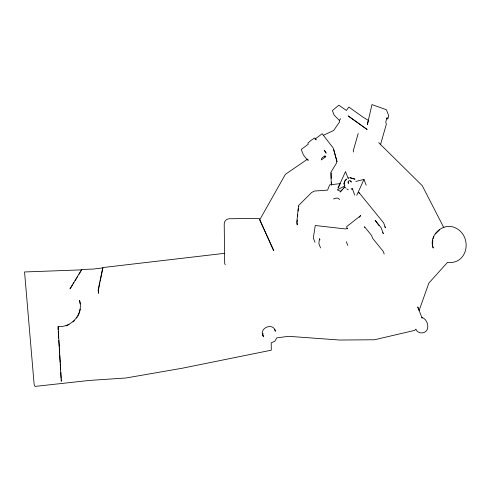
<?xml version="1.0" encoding="UTF-8"?>
<svg xmlns="http://www.w3.org/2000/svg" width="491" height="491" viewBox="0 0 491 491"><rect width="100%" height="100%" fill="white"/><g stroke="black" fill="none" stroke-linecap="round" stroke-linejoin="round"><path stroke-width="0.74" d="M262.906 333.303L263.041 335.543M333.555 198.996C334.991 198.094 338.937 197.247 339.453 199.684M297.11 222.202L297.307 219.956M297.638 216.212L297.773 214.714M298.105 210.977L298.301 208.73M432.798 240.05L432.553 245.175L433.197 248.041C428.084 235.152 443.576 221.594 455.789 228.063C472.864 236.576 467.929 264.956 447.547 262.341L428.858 283.068L419.13 310.496L417.755 306.936L422.113 318.15M99.851 282.816L98.255 290.641L98.636 293.262L98.36 292.55M100.152 281.325L102.907 267.92L93.02 269.08L81.647 269.498L69.992 288.923L72.349 285.111M79.567 312.294L80.223 309.091M331.149 172.979L331.192 178.362M58.202 326.871L58.165 329.78M358.197 133.466L353.213 150.946L353.624 152.007M380.482 144.735L386.356 124.149L385.748 121.977L387.196 117.337M433.16 238.62L433.903 236.521M348.414 182.081L348.371 183.438C346.499 181.069 350.985 179.098 351.378 182.118L350.341 181.228M78.038 315.922L79.309 312.896M298.675 206.656L298.853 206.238M356.754 195.326L363.972 179.43L355.791 181.443M339.968 184.266L338.023 188.096L345.511 171.605L348.082 178.19L348.819 177.914L348.076 178.172M73.134 283.841L73.92 282.564M75.105 280.662L76.283 278.753M77.069 277.483L77.854 276.212M79.033 274.303L80.217 272.395M81.003 271.124L81.788 269.854L24.55 271.959L34.125 384.281L34.947 386.417L89.337 380.439L125.954 377.996L182.075 368.262L271.296 350.187L271.21 342.853L274.813 341.202L276.844 337.851L288.677 336.323L339.655 340.036L374.51 339.766L414.723 330.369L415.865 329.099C417.479 333.825 424.66 334.261 427.029 329.952C429.22 325.564 426.618 318.788 421.818 317.37M76.565 318.113L77.302 317.02M340.619 118.73L339.183 120.78L339.612 121.86L333.671 130.483L323.52 135.203M435.388 233.943L439.66 229.77M359.265 217.255L360.707 215.574L346.585 226.713L347.413 228.843L347.573 228.487L345.271 228.929L315.277 225.504L313.319 237.963L315.019 242.345M344.608 185.807L344.688 184.782L344.694 186.046L337.225 189.857L340.711 191.337L340.073 192.042L344.786 186.985L343.768 188.071M340.711 191.337L342.239 189.704M352.305 189.017L351.587 189.33L351.415 188.74L352.335 188.427L354.662 195.056M73.03 322.028L74.429 320.623M325.821 156.604L321.427 159.913C320.893 157.979 324.011 156.23 325.594 156.021M66.076 325.871L69.127 324.545M224.332 253.35L102.772 267.564L98.182 289.905L98.495 292.906M340.288 183.628L329.657 184.855L327.614 190.115L314.535 191.042L311.693 192.454L298.577 205.526L296.767 222.239L297.245 224.847L297.043 222.951M386.368 118.601L387.841 118.932L388.743 115.784L386.399 109.739L371.969 104.583L367.36 124.511L368.391 120.393L362.874 117.085L348.825 107.026L346.425 110.45L338.821 105.197L332.382 110.592L334.175 115.219L339.324 120.301M348.272 189.827L346.744 188.931M378.684 142.648L422.266 185.69L443.858 227.72M345.112 187.243L345.756 188.035M274.266 329.418L275.525 331.278C273.162 321.728 258.051 328.27 263.403 336.611L262.986 335.543M384.606 226.701L385.564 227.873L383.631 222.896L358.768 192.288L359.32 193.712M382.587 232.63L383.385 233.612L381.059 227.628L375.124 220.318L379.027 225.596M324.183 155.911L325.097 157.089M307.452 160.109L303.34 154.8L301.271 149.46L308.28 144.182L307.869 143.114L311.19 140.254L314.731 137.946L316.229 139.88L315.148 139.014L322.157 133.736L333.119 147.895L337.102 161.625M363.972 179.43L366.194 185.162M384.214 254.031L383.14 251.263L372.7 238.411L371.527 235.379L364.512 226.744L364.831 227.572M346.351 241.738L347.775 245.414M308.268 160.453L307.716 159.029L285.394 174.317L259.714 219.839L273.745 250.723L259.162 218.415L229.395 218.747C226.639 218.74 224.16 221.165 224.221 223.945L224.675 263.354L225.228 264.778M319.979 239.89L319.5 238.669L318.843 243.518L320.543 247.9M333.806 149.675L336.826 161.441L336.274 163.491L330.873 172.267L331.296 184.506M80.26 303.911L79.511 300.363C83.777 313.546 71.674 327.804 58.067 326.515L61.314 381.292L61.222 379.776M58.257 331.296L58.674 338.115M58.81 340.386L59.184 346.443M59.276 347.959L59.644 354.023M59.736 355.539L60.154 362.352M60.252 363.868L60.62 369.932M60.761 372.203L61.13 378.266M331.4 182.173L331.572 185.217M344.074 183.223L344.044 184.291L344.7 181.289L346.468 179.062L344.694 181.167L344.074 183.223M349.923 177.711C356 179.074 357.558 180.234 349.923 177.717M367.035 129.403L348.193 115.956L367.023 129.44M325.693 152.106L324.195 150.172L326.11 153.174L325.693 152.106"/></g></svg>
